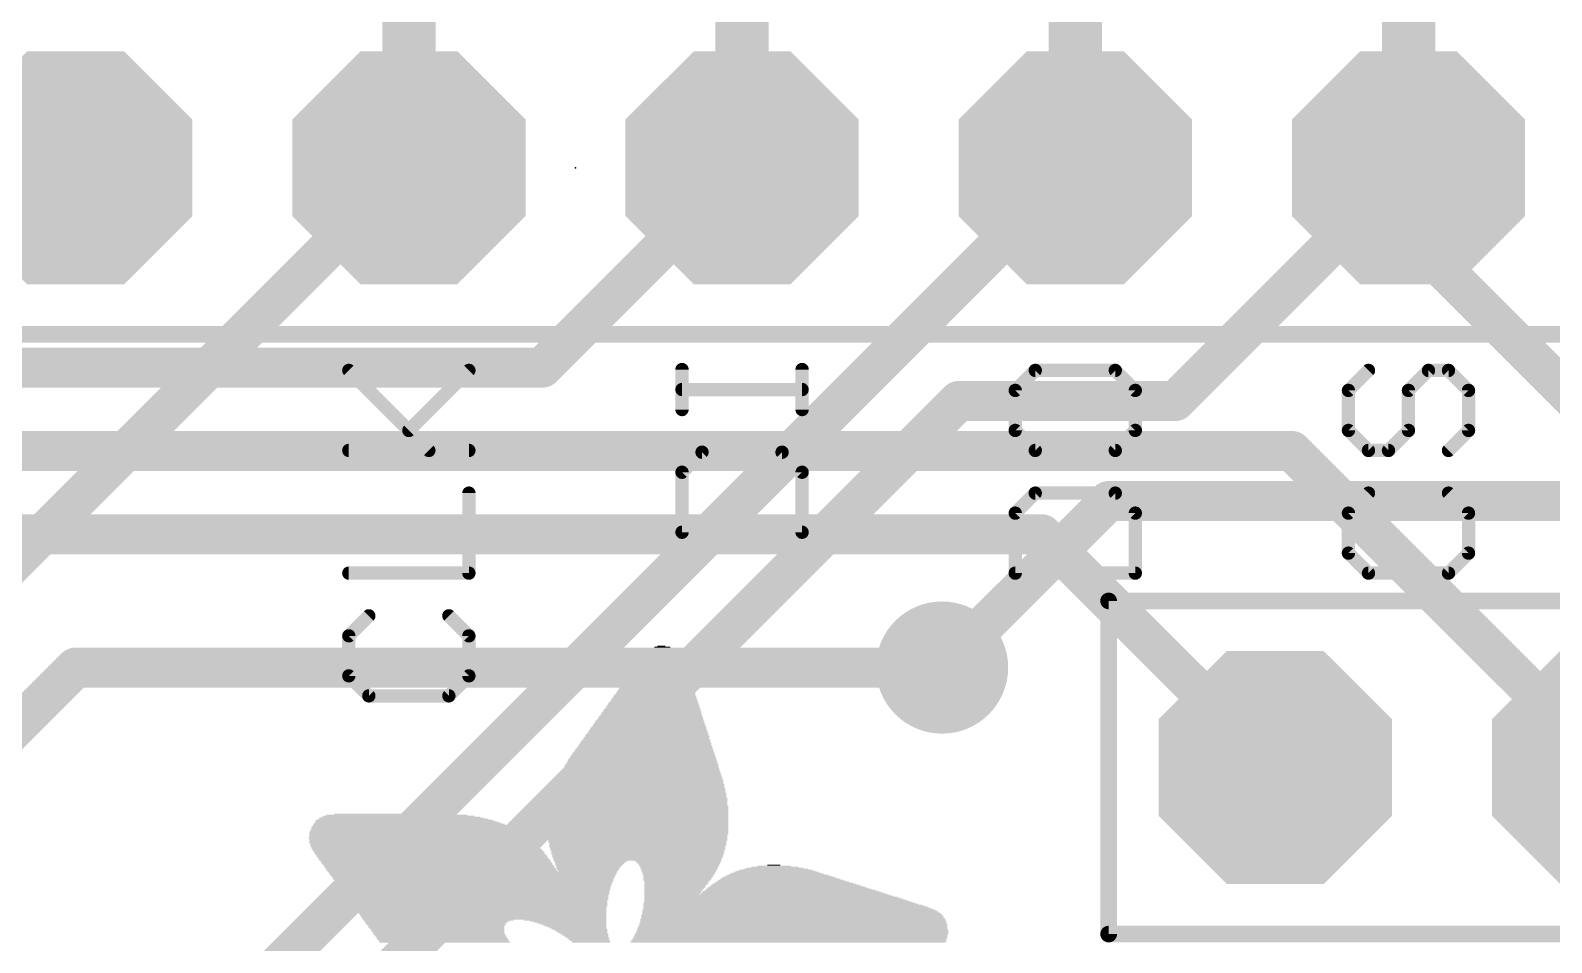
# Model space of a CAD drawing. Extents: x -4.4 to 68.7, y -2.2 to 55.1.
# Drawn here: x 26.07 to 37.67, y 41.08 to 48.04 of the extents above; entities that cross this region are included whole.
import ezdxf

# ---------------------------------------------------------------- set-up
doc = ezdxf.new("R2010")
doc.units = 0
for name, color, linetype in [('1', 12, 'CONTINUOUS'), ('16', 132, 'CONTINUOUS'), ('17', 110, 'CONTINUOUS'), ('18', 110, 'CONTINUOUS'), ('21', 40, 'CONTINUOUS'), ('23', 53, 'CONTINUOUS'), ('51', 253, 'CONTINUOUS')]:
    doc.layers.add(name, color=color, linetype=linetype)

# ---------------------------------------------------------------- blocks, each defined once
blk = doc.blocks.new('RECT')
blk.add_solid([(-0.5, -0.5), (0.5, -0.5), (-0.5, 0.5), (0.5, 0.5)])
blk = doc.blocks.new('OCTAGONP')
at = {"const_width": 0.5}
blk.add_lwpolyline([(-0.25, -0.1036), (-0.25, 0.1036), (-0.1036, 0.25), (0.1036, 0.25), (0.25, 0.1036), (0.25, -0.1036), (0.1036, -0.25), (-0.1036, -0.25), (-0.25, -0.1036), (-0.25, 0.1036)], dxfattribs=at)
blk = doc.blocks.new('ROUNDV')
at = {"const_width": 0.5}
blk.add_lwpolyline([(0, -0.25, 1), (0, 0.25, 1), (0, -0.25)], format="xyb", dxfattribs=at)

msp = doc.modelspace()

# ---------------------------------------------------------------- linework, layer by layer
at = {"layer": '1', "const_width": 0.3048}
for points in [[(29.972, 45.466), (31.496, 46.99)], [(36.576, 46.482), (36.576, 46.99)], [(40.64, 42.418), (36.576, 46.482)], [(14.986, 45.466), (29.972, 45.466)], [(16.673, 44.831), (35.687, 44.831)], [(35.687, 44.831), (38.1, 42.418)], [(21.844, 44.196), (33.782, 44.196)], [(33.782, 44.196), (35.56, 42.418)], [(25.654, 42.418), (26.416, 43.18)], [(26.416, 43.18), (33.02, 43.18)]]:
    msp.add_lwpolyline(points, dxfattribs=at)
at = {"layer": '1', "const_width": 0.1524}
for points in [[(31.5499, 46.9361, 1), (31.4421, 47.0439)], [(36.6522, 46.99, 1), (36.4998, 46.99)], [(36.6299, 46.5359, 1), (36.5221, 46.4281)], [(36.4998, 46.482, 1), (36.6522, 46.482)], [(29.9181, 45.5199, 1), (30.0259, 45.4121)], [(29.972, 45.3898, 1), (29.972, 45.5422)], [(35.7409, 44.8849, 1), (35.6331, 44.7771)], [(35.687, 44.7548, 1), (35.687, 44.9072)], [(33.8359, 44.2499, 1), (33.7281, 44.1421)], [(33.782, 44.1198, 1), (33.782, 44.2722)], [(26.416, 43.2562, 1), (26.416, 43.1038)], [(26.4699, 43.1261, 1), (26.3621, 43.2339)], [(33.02, 43.1038, 1), (33.02, 43.2562)], [(35.5061, 42.3641, 1), (35.6139, 42.4719)]]:
    msp.add_lwpolyline(points, format="xyb", dxfattribs=at)
at = {"layer": '16'}
for points, const_width in [([(28.956, 50.8), (28.956, 46.99)], 0.4064), ([(31.496, 50.8), (31.496, 46.99)], 0.4064), ([(34.036, 50.8), (34.036, 46.99)], 0.4064), ([(36.576, 50.8), (36.576, 46.99)], 0.4064), ([(22.86, 40.894), (28.956, 46.99)], 0.3048), ([(25.4, 38.354), (34.036, 46.99)], 0.3048), ([(34.798, 45.212), (36.576, 46.99)], 0.3048), ([(24.511, 36.576), (33.147, 45.212)], 0.3048), ([(33.147, 45.212), (34.798, 45.212)], 0.3048), ([(33.02, 43.18), (34.29, 44.45)], 0.3048), ([(34.29, 44.45), (56.896, 44.45)], 0.3048)]:
    msp.add_lwpolyline(points, dxfattribs=dict(at, const_width=const_width))
for points, const_width in [([(28.8544, 46.99, 1), (29.0576, 46.99)], 0.2032), ([(29.0099, 46.9361, 1), (28.9021, 47.0439)], 0.1524), ([(31.3944, 46.99, 1), (31.5976, 46.99)], 0.2032), ([(33.9344, 46.99, 1), (34.1376, 46.99)], 0.2032), ([(34.0899, 46.9361, 1), (33.9821, 47.0439)], 0.1524), ([(36.4744, 46.99, 1), (36.6776, 46.99)], 0.2032), ([(36.6299, 46.9361, 1), (36.5221, 47.0439)], 0.1524), ([(33.147, 45.2882, 1), (33.147, 45.1358)], 0.1524), ([(33.2009, 45.1581, 1), (33.0931, 45.2659)], 0.1524), ([(34.7441, 45.2659, 1), (34.8519, 45.1581)], 0.1524), ([(34.798, 45.1358, 1), (34.798, 45.2882)], 0.1524), ([(34.29, 44.5262, 1), (34.29, 44.3738)], 0.1524), ([(34.3439, 44.3961, 1), (34.2361, 44.5039)], 0.1524), ([(32.9661, 43.2339, 1), (33.0739, 43.1261)], 0.1524)]:
    msp.add_lwpolyline(points, format="xyb", dxfattribs=dict(at, const_width=const_width))
at = {"layer": '21'}
for points, const_width in [([(42.926, 45.72), (17.526, 45.72)], 0.127), ([(29.1081, 44.8353), (28.498, 45.4454)], 0.1016), ([(28.9556, 44.9878), (29.4132, 45.4454)], 0.1016), ([(31.038, 45.1471), (31.038, 45.4522)], 0.1016), ([(31.9532, 45.1471), (31.9532, 45.4522)], 0.1016), ([(33.7306, 45.4454), (33.578, 45.2929)], 0.1016), ([(34.3407, 45.4454), (33.7306, 45.4454)], 0.1016), ([(34.4932, 45.2929), (34.3407, 45.4454)], 0.1016), ([(36.2706, 45.4454), (36.118, 45.2929)], 0.1016), ([(36.5756, 45.2929), (36.7281, 45.4454)], 0.1016), ([(36.7281, 45.4454), (36.8807, 45.4454)], 0.1016), ([(36.8807, 45.4454), (37.0332, 45.2929)], 0.1016), ([(31.9532, 45.2996), (31.038, 45.2996)], 0.1016), ([(33.578, 45.2929), (33.578, 44.9878)], 0.1016), ([(34.4932, 44.9878), (34.4932, 45.2929)], 0.1016), ([(36.118, 45.2929), (36.118, 44.9878)], 0.1016), ([(36.5756, 44.9878), (36.5756, 45.2929)], 0.1016), ([(37.0332, 45.2929), (37.0332, 44.9878)], 0.1016), ([(33.578, 44.9878), (33.7306, 44.8353)], 0.1016), ([(34.3407, 44.8353), (34.4932, 44.9878)], 0.1016), ([(36.118, 44.9878), (36.2706, 44.8353)], 0.1016), ([(36.4231, 44.8353), (36.5756, 44.9878)], 0.1016), ([(37.0332, 44.9878), (36.8807, 44.8353)], 0.1016), ([(28.498, 44.8353), (29.4132, 44.8353)], 0.1016), ([(33.7306, 44.8353), (34.3407, 44.8353)], 0.1016), ([(36.2706, 44.8353), (36.4231, 44.8353)], 0.1016), ([(31.1906, 44.8217), (31.038, 44.6692)], 0.1016), ([(31.8007, 44.8217), (31.1906, 44.8217)], 0.1016), ([(31.9532, 44.6692), (31.8007, 44.8217)], 0.1016), ([(31.038, 44.6692), (31.038, 44.2116)], 0.1016), ([(31.9532, 44.2116), (31.9532, 44.6692)], 0.1016), ([(29.4132, 43.8998), (29.4132, 44.5099)], 0.1016), ([(33.7306, 44.5099), (33.578, 44.3574)], 0.1016), ([(34.3407, 44.5099), (33.7306, 44.5099)], 0.1016), ([(34.4932, 44.3574), (34.3407, 44.5099)], 0.1016), ([(36.2706, 44.5099), (36.118, 44.3574)], 0.1016), ([(37.0332, 44.3574), (36.8807, 44.5099)], 0.1016), ([(33.578, 44.3574), (33.578, 43.8998)], 0.1016), ([(34.4932, 43.8998), (34.4932, 44.3574)], 0.1016), ([(36.118, 44.3574), (36.118, 44.0523)], 0.1016), ([(37.0332, 44.0523), (37.0332, 44.3574)], 0.1016), ([(31.038, 44.2116), (31.9532, 44.2116)], 0.1016), ([(36.118, 44.0523), (36.2706, 43.8998)], 0.1016), ([(36.8807, 43.8998), (37.0332, 44.0523)], 0.1016), ([(28.498, 43.8998), (29.4132, 43.8998)], 0.1016), ([(33.578, 43.8998), (34.4932, 43.8998)], 0.1016), ([(36.2706, 43.8998), (36.8807, 43.8998)], 0.1016), ([(34.29, 41.148), (34.29, 43.688)], 0.127), ([(34.29, 43.688), (49.53, 43.688)], 0.127), ([(28.6506, 43.5744), (28.498, 43.4218)], 0.1016), ([(29.4132, 43.4218), (29.2607, 43.5744)], 0.1016), ([(28.498, 43.4218), (28.498, 43.1168)], 0.1016), ([(29.4132, 43.1168), (29.4132, 43.4218)], 0.1016), ([(28.498, 43.1168), (28.6506, 42.9642)], 0.1016), ([(29.2607, 42.9642), (29.4132, 43.1168)], 0.1016), ([(28.6506, 42.9642), (29.2607, 42.9642)], 0.1016), ([(49.53, 41.148), (34.29, 41.148)], 0.127)]:
    msp.add_lwpolyline(points, dxfattribs=dict(at, const_width=const_width))
for points, const_width in [([(28.516, 45.4634, 1), (28.4801, 45.4274)], 0.0508), ([(29.4312, 45.4274, 1), (29.3952, 45.4634)], 0.0508), ([(31.0634, 45.4522, 1), (31.0126, 45.4522)], 0.0508), ([(31.9786, 45.4522, 1), (31.9278, 45.4522)], 0.0508), ([(33.7306, 45.4708, 1), (33.7306, 45.42)], 0.0508), ([(33.7485, 45.4274, 1), (33.7126, 45.4634)], 0.0508), ([(34.3586, 45.4634, 1), (34.3227, 45.4274)], 0.0508), ([(34.3407, 45.42, 1), (34.3407, 45.4708)], 0.0508), ([(36.2885, 45.4274, 1), (36.2526, 45.4634)], 0.0508), ([(36.7281, 45.4708, 1), (36.7281, 45.42)], 0.0508), ([(36.7461, 45.4274, 1), (36.7102, 45.4634)], 0.0508), ([(36.8986, 45.4634, 1), (36.8627, 45.4274)], 0.0508), ([(36.8807, 45.42, 1), (36.8807, 45.4708)], 0.0508), ([(31.038, 45.325, 1), (31.038, 45.2743)], 0.0508), ([(31.9532, 45.2743, 1), (31.9532, 45.325)], 0.0508), ([(33.6034, 45.2929, 1), (33.5526, 45.2929)], 0.0508), ([(34.5186, 45.2929, 1), (34.4678, 45.2929)], 0.0508), ([(36.1434, 45.2929, 1), (36.0926, 45.2929)], 0.0508), ([(36.601, 45.2929, 1), (36.5502, 45.2929)], 0.0508), ([(37.0586, 45.2929, 1), (37.0078, 45.2929)], 0.0508), ([(33.5601, 45.3108, 1), (33.596, 45.2749)], 0.0508), ([(34.4752, 45.2749, 1), (34.5112, 45.3108)], 0.0508), ([(36.1001, 45.3108, 1), (36.136, 45.2749)], 0.0508), ([(36.5576, 45.3108, 1), (36.5936, 45.2749)], 0.0508), ([(37.0152, 45.2749, 1), (37.0512, 45.3108)], 0.0508), ([(31.0126, 45.1471, 1), (31.0634, 45.1471)], 0.0508), ([(31.9278, 45.1471, 1), (31.9786, 45.1471)], 0.0508), ([(28.9376, 45.0058, 1), (28.9736, 44.9698)], 0.0508), ([(33.596, 45.0058, 1), (33.5601, 44.9698)], 0.0508), ([(33.5526, 44.9878, 1), (33.6034, 44.9878)], 0.0508), ([(34.4678, 44.9878, 1), (34.5186, 44.9878)], 0.0508), ([(34.5112, 44.9698, 1), (34.4752, 45.0058)], 0.0508), ([(36.136, 45.0058, 1), (36.1001, 44.9698)], 0.0508), ([(36.0926, 44.9878, 1), (36.1434, 44.9878)], 0.0508), ([(36.5502, 44.9878, 1), (36.601, 44.9878)], 0.0508), ([(36.5936, 44.9698, 1), (36.5576, 45.0058)], 0.0508), ([(37.0078, 44.9878, 1), (37.0586, 44.9878)], 0.0508), ([(37.0512, 44.9698, 1), (37.0152, 45.0058)], 0.0508), ([(28.498, 44.8607, 1), (28.498, 44.8099)], 0.0508), ([(29.0902, 44.8173, 1), (29.1261, 44.8532)], 0.0508), ([(29.4132, 44.8099, 1), (29.4132, 44.8607)], 0.0508), ([(33.7306, 44.8607, 1), (33.7306, 44.8099)], 0.0508), ([(33.7126, 44.8173, 1), (33.7485, 44.8532)], 0.0508), ([(34.3227, 44.8532, 1), (34.3586, 44.8173)], 0.0508), ([(34.3407, 44.8099, 1), (34.3407, 44.8607)], 0.0508), ([(36.2706, 44.8607, 1), (36.2706, 44.8099)], 0.0508), ([(36.2526, 44.8173, 1), (36.2885, 44.8532)], 0.0508), ([(36.4051, 44.8532, 1), (36.441, 44.8173)], 0.0508), ([(36.4231, 44.8099, 1), (36.4231, 44.8607)], 0.0508), ([(36.8627, 44.8532, 1), (36.8986, 44.8173)], 0.0508), ([(31.1906, 44.8471, 1), (31.1906, 44.7963)], 0.0508), ([(31.2085, 44.8038, 1), (31.1726, 44.8397)], 0.0508), ([(31.8186, 44.8397, 1), (31.7827, 44.8038)], 0.0508), ([(31.8007, 44.7963, 1), (31.8007, 44.8471)], 0.0508), ([(31.0634, 44.6692, 1), (31.0126, 44.6692)], 0.0508), ([(31.0201, 44.6872, 1), (31.056, 44.6512)], 0.0508), ([(31.9786, 44.6692, 1), (31.9278, 44.6692)], 0.0508), ([(31.9352, 44.6512, 1), (31.9712, 44.6872)], 0.0508), ([(29.4386, 44.5099, 1), (29.3878, 44.5099)], 0.0508), ([(33.7306, 44.5353, 1), (33.7306, 44.4845)], 0.0508), ([(33.7485, 44.4919, 1), (33.7126, 44.5278)], 0.0508), ([(34.3586, 44.5278, 1), (34.3227, 44.4919)], 0.0508), ([(34.3407, 44.4845, 1), (34.3407, 44.5353)], 0.0508), ([(36.2885, 44.4919, 1), (36.2526, 44.5278)], 0.0508), ([(36.8986, 44.5278, 1), (36.8627, 44.4919)], 0.0508), ([(33.6034, 44.3574, 1), (33.5526, 44.3574)], 0.0508), ([(33.5601, 44.3753, 1), (33.596, 44.3394)], 0.0508), ([(34.5186, 44.3574, 1), (34.4678, 44.3574)], 0.0508), ([(34.4752, 44.3394, 1), (34.5112, 44.3753)], 0.0508), ([(36.1434, 44.3574, 1), (36.0926, 44.3574)], 0.0508), ([(36.1001, 44.3753, 1), (36.136, 44.3394)], 0.0508), ([(37.0586, 44.3574, 1), (37.0078, 44.3574)], 0.0508), ([(37.0152, 44.3394, 1), (37.0512, 44.3753)], 0.0508), ([(31.038, 44.237, 1), (31.038, 44.1862)], 0.0508), ([(31.0126, 44.2116, 1), (31.0634, 44.2116)], 0.0508), ([(31.9278, 44.2116, 1), (31.9786, 44.2116)], 0.0508), ([(31.9532, 44.1862, 1), (31.9532, 44.237)], 0.0508), ([(36.136, 44.0703, 1), (36.1001, 44.0343)], 0.0508), ([(36.0926, 44.0523, 1), (36.1434, 44.0523)], 0.0508), ([(37.0078, 44.0523, 1), (37.0586, 44.0523)], 0.0508), ([(37.0512, 44.0343, 1), (37.0152, 44.0703)], 0.0508), ([(28.498, 43.9252, 1), (28.498, 43.8744)], 0.0508), ([(29.4132, 43.8744, 1), (29.4132, 43.9252)], 0.0508), ([(33.578, 43.9252, 1), (33.578, 43.8744)], 0.0508), ([(34.4932, 43.8744, 1), (34.4932, 43.9252)], 0.0508), ([(36.2706, 43.9252, 1), (36.2706, 43.8744)], 0.0508), ([(36.8807, 43.8744, 1), (36.8807, 43.9252)], 0.0508), ([(29.3878, 43.8998, 1), (29.4386, 43.8998)], 0.0508), ([(33.5526, 43.8998, 1), (33.6034, 43.8998)], 0.0508), ([(34.4678, 43.8998, 1), (34.5186, 43.8998)], 0.0508), ([(36.2526, 43.8818, 1), (36.2885, 43.9177)], 0.0508), ([(36.8627, 43.9177, 1), (36.8986, 43.8818)], 0.0508), ([(34.3218, 43.688, 1), (34.2582, 43.688)], 0.0635), ([(34.29, 43.7198, 1), (34.29, 43.6563)], 0.0635), ([(28.6685, 43.5564, 1), (28.6326, 43.5923)], 0.0508), ([(29.2786, 43.5923, 1), (29.2427, 43.5564)], 0.0508), ([(28.5234, 43.4218, 1), (28.4726, 43.4218)], 0.0508), ([(28.4801, 43.4398, 1), (28.516, 43.4039)], 0.0508), ([(29.4386, 43.4218, 1), (29.3878, 43.4218)], 0.0508), ([(29.3952, 43.4039, 1), (29.4312, 43.4398)], 0.0508), ([(28.4726, 43.1168, 1), (28.5234, 43.1168)], 0.0508), ([(28.516, 43.1347, 1), (28.4801, 43.0988)], 0.0508), ([(29.3878, 43.1168, 1), (29.4386, 43.1168)], 0.0508), ([(29.4312, 43.0988, 1), (29.3952, 43.1347)], 0.0508), ([(28.6506, 42.9896, 1), (28.6506, 42.9388)], 0.0508), ([(28.6326, 42.9463, 1), (28.6685, 42.9822)], 0.0508), ([(29.2427, 42.9822, 1), (29.2786, 42.9463)], 0.0508), ([(29.2607, 42.9388, 1), (29.2607, 42.9896)], 0.0508), ([(34.2582, 41.148, 1), (34.3218, 41.148)], 0.0635), ([(34.29, 41.1798, 1), (34.29, 41.1163)], 0.0635)]:
    msp.add_lwpolyline(points, format="xyb", dxfattribs=dict(at, const_width=const_width))
at = {"layer": '23'}
msp.add_point((30.226, 46.99), dxfattribs=at)

# ---------------------------------------------------------------- block references
at = {"layer": '17', "xscale": 1.778, "yscale": 1.778}
for p, rotation in [((26.416, 46.99), 90), ((26.416, 46.99), 90), ((28.956, 46.99), 90), ((28.956, 46.99), 90), ((31.496, 46.99), 90), ((31.496, 46.99), 90), ((34.036, 46.99), 90), ((34.036, 46.99), 90), ((36.576, 46.99), 90), ((36.576, 46.99), 90), ((35.56, 42.418), 270), ((35.56, 42.418), 270), ((38.1, 42.418), 270), ((38.1, 42.418), 270)]:
    msp.add_blockref('OCTAGONP', p, dxfattribs=dict(at, rotation=rotation))
at = {"layer": '18', "xscale": 1.008, "yscale": 1.008}
msp.add_blockref('ROUNDV', (33.02, 43.18), dxfattribs=at)
msp.add_blockref('ROUNDV', (33.02, 43.18), dxfattribs=at)
at = {"layer": '21'}
for p, xscale, yscale in [((30.8877, 43.2511), 0.32, 0.0076), ((30.8877, 43.2587), 0.3048, 0.0077), ((30.8877, 43.274), 0.2896, 0.0076), ((30.8877, 43.2664), 0.2896, 0.0076), ((30.8877, 43.2816), 0.2743, 0.0076), ((30.8877, 43.2892), 0.2591, 0.0076), ((30.8877, 43.2968), 0.2438, 0.0077), ((30.8877, 43.3045), 0.2286, 0.0076), ((30.8915, 43.3121), 0.2058, 0.0076), ((30.8877, 43.3197), 0.1829, 0.0076), ((30.8877, 43.3273), 0.1524, 0.0076), ((30.8877, 43.3349), 0.1219, 0.0077), ((30.8801, 43.3426), 0.0609, 0.0076), ((30.8648, 43.1368), 0.442, 0.0076), ((30.8687, 43.1521), 0.4343, 0.0076), ((30.8687, 43.1444), 0.4343, 0.0077), ((30.8687, 43.1597), 0.4191, 0.0076), ((30.8725, 43.1673), 0.4115, 0.0076), ((30.8725, 43.1825), 0.3963, 0.0077), ((30.8763, 43.1749), 0.4039, 0.0076), ((30.8763, 43.1902), 0.3887, 0.0076), ((30.8801, 43.1978), 0.381, 0.0076), ((30.8763, 43.2054), 0.3733, 0.0076), ((30.8801, 43.213), 0.3657, 0.0076), ((30.8801, 43.2206), 0.3505, 0.0077), ((30.8839, 43.2359), 0.3429, 0.0076), ((30.8839, 43.2283), 0.3429, 0.0076), ((30.8839, 43.2435), 0.3277, 0.0076), ((30.842, 43.0225), 0.5639, 0.0076), ((30.8458, 43.0301), 0.5563, 0.0077), ((30.8458, 43.0454), 0.541, 0.0076), ((30.8458, 43.0378), 0.541, 0.0076), ((30.8496, 43.053), 0.5334, 0.0076), ((30.8496, 43.0682), 0.5182, 0.0077), ((30.8534, 43.0606), 0.5258, 0.0076), ((30.8534, 43.0759), 0.5106, 0.0076), ((30.8572, 43.0835), 0.503, 0.0076), ((30.8572, 43.0987), 0.4876, 0.0076), ((30.8572, 43.0911), 0.4876, 0.0076), ((30.861, 43.1063), 0.48, 0.0077), ((30.861, 43.114), 0.4648, 0.0076), ((30.8648, 43.1292), 0.4572, 0.0076), ((30.8648, 43.1216), 0.4572, 0.0076), ((30.8191, 42.9082), 0.6858, 0.0076), ((30.8191, 42.9006), 0.6858, 0.0076), ((30.8229, 42.9158), 0.6782, 0.0077), ((30.8229, 42.9235), 0.663, 0.0076), ((30.8268, 42.9387), 0.6553, 0.0076), ((30.8268, 42.9311), 0.6553, 0.0076), ((30.8268, 42.9463), 0.6401, 0.0076), ((30.8306, 42.9616), 0.6325, 0.0076), ((30.8306, 42.9539), 0.6325, 0.0077), ((30.8305, 42.9692), 0.6172, 0.0076), ((30.8343, 42.9768), 0.6096, 0.0076), ((30.8344, 42.992), 0.5943, 0.0077), ((30.8382, 42.9844), 0.6019, 0.0076), ((30.8382, 42.9997), 0.5867, 0.0076), ((30.8382, 43.0149), 0.5715, 0.0076), ((30.842, 43.0073), 0.5791, 0.0076), ((30.7963, 42.7863), 0.8077, 0.0076), ((30.7963, 42.8015), 0.7925, 0.0077), ((30.8001, 42.7939), 0.8001, 0.0076), ((30.8001, 42.8092), 0.7849, 0.0076), ((30.8039, 42.8168), 0.7773, 0.0076), ((30.8039, 42.832), 0.762, 0.0076), ((30.8039, 42.8244), 0.762, 0.0076), ((30.8077, 42.8396), 0.7544, 0.0077), ((30.8115, 42.8473), 0.7468, 0.0076), ((30.8077, 42.8549), 0.7391, 0.0076), ((30.8115, 42.8625), 0.7315, 0.0076), ((30.8153, 42.8701), 0.7239, 0.0076), ((30.8153, 42.8854), 0.7086, 0.0076), ((30.8153, 42.8777), 0.7086, 0.0077), ((30.8191, 42.893), 0.701, 0.0076), ((30.7734, 42.672), 0.9296, 0.0076), ((30.7772, 42.6796), 0.922, 0.0076), ((30.7772, 42.6949), 0.9068, 0.0076), ((30.7772, 42.6872), 0.9068, 0.0077), ((30.781, 42.7025), 0.8992, 0.0076), ((30.781, 42.7177), 0.884, 0.0076), ((30.781, 42.7101), 0.884, 0.0076), ((30.7849, 42.7253), 0.8763, 0.0077), ((30.7848, 42.733), 0.861, 0.0076), ((30.7886, 42.7482), 0.8534, 0.0076), ((30.7886, 42.7406), 0.8534, 0.0076), ((30.7886, 42.7558), 0.8382, 0.0076), ((30.7924, 42.7711), 0.8306, 0.0076), ((30.7924, 42.7634), 0.8306, 0.0077), ((30.7925, 42.7787), 0.8153, 0.0076), ((30.7505, 42.5577), 1.0516, 0.0076), ((30.7506, 42.5653), 1.0363, 0.0076), ((30.7544, 42.5729), 1.0287, 0.0077), ((30.7544, 42.5882), 1.0135, 0.0076), ((30.7582, 42.5806), 1.0211, 0.0076), ((30.7582, 42.5958), 1.0059, 0.0076), ((30.7581, 42.611), 0.9906, 0.0077), ((30.762, 42.6034), 0.9983, 0.0076), ((30.762, 42.6187), 0.9829, 0.0076), ((30.7658, 42.6263), 0.9753, 0.0076), ((30.7658, 42.6415), 0.9601, 0.0076), ((30.7658, 42.6339), 0.9601, 0.0076), ((30.7696, 42.6491), 0.9525, 0.0077), ((30.7696, 42.6644), 0.9373, 0.0076), ((30.7734, 42.6568), 0.9449, 0.0076), ((30.7315, 42.4434), 1.1659, 0.0076), ((30.7315, 42.4358), 1.1659, 0.0076), ((30.7315, 42.451), 1.1506, 0.0076), ((30.7353, 42.4663), 1.143, 0.0076), ((30.7353, 42.4586), 1.143, 0.0077), ((30.7353, 42.4815), 1.1278, 0.0076), ((30.7353, 42.4739), 1.1278, 0.0076), ((30.7391, 42.4891), 1.1202, 0.0076), ((30.7391, 42.5044), 1.1049, 0.0076), ((30.7391, 42.4967), 1.1049, 0.0077), ((30.7429, 42.512), 1.0972, 0.0076), ((30.7429, 42.5272), 1.082, 0.0076), ((30.7429, 42.5196), 1.082, 0.0076), ((30.7467, 42.5348), 1.0744, 0.0077), ((30.7467, 42.5425), 1.0592, 0.0076), ((30.7505, 42.5501), 1.0516, 0.0076), ((30.7201, 42.3215), 1.2649, 0.0076), ((30.7201, 42.3367), 1.2497, 0.0076), ((30.7201, 42.3291), 1.2497, 0.0076), ((30.7201, 42.352), 1.2345, 0.0076), ((30.7239, 42.3443), 1.2421, 0.0077), ((30.7239, 42.3672), 1.2269, 0.0076), ((30.7239, 42.3596), 1.2269, 0.0076), ((30.7239, 42.3824), 1.2115, 0.0077), ((30.7239, 42.3748), 1.2115, 0.0076), ((30.7239, 42.3977), 1.1963, 0.0076), ((30.7277, 42.3901), 1.2039, 0.0076), ((30.7277, 42.4129), 1.1887, 0.0076), ((30.7277, 42.4053), 1.1887, 0.0076), ((30.7277, 42.4282), 1.1735, 0.0076), ((30.7277, 42.4205), 1.1735, 0.0077), ((30.7125, 42.2148), 1.3259, 0.0076), ((30.7125, 42.2072), 1.3259, 0.0076), ((30.7124, 42.2377), 1.3106, 0.0076), ((30.7124, 42.23), 1.3106, 0.0077), ((30.7163, 42.2224), 1.3183, 0.0076), ((30.7162, 42.2605), 1.303, 0.0076), ((30.7162, 42.2529), 1.303, 0.0076), ((30.7162, 42.2453), 1.303, 0.0076), ((30.7162, 42.2834), 1.2878, 0.0076), ((30.7162, 42.2758), 1.2878, 0.0076), ((30.7162, 42.2681), 1.2878, 0.0077), ((30.7163, 42.2986), 1.2725, 0.0076), ((30.7201, 42.291), 1.2801, 0.0076), ((30.7201, 42.3139), 1.2649, 0.0076), ((30.7201, 42.3062), 1.2649, 0.0077), ((30.7048, 42.0929), 1.3716, 0.0076), ((30.7048, 42.131), 1.3564, 0.0076), ((30.7086, 42.1234), 1.364, 0.0076), ((30.7086, 42.1158), 1.364, 0.0077), ((30.7086, 42.1081), 1.364, 0.0076), ((30.7086, 42.1005), 1.364, 0.0076), ((30.7086, 42.1615), 1.3488, 0.0076), ((30.7086, 42.1538), 1.3488, 0.0077), ((30.7086, 42.1462), 1.3488, 0.0076), ((30.7086, 42.1386), 1.3488, 0.0076), ((30.7087, 42.1919), 1.3335, 0.0077), ((30.7125, 42.1843), 1.3411, 0.0076), ((30.7125, 42.1767), 1.3411, 0.0076), ((30.7125, 42.1691), 1.3411, 0.0076), ((30.7125, 42.1996), 1.3259, 0.0076), ((28.956, 41.9862), 1.4554, 0.0076), ((28.9637, 41.9786), 1.4707, 0.0076), ((28.9484, 41.9938), 1.425, 0.0076), ((28.9293, 42.0091), 1.3716, 0.0076), ((28.9408, 42.0015), 1.3945, 0.0077), ((28.9218, 42.0167), 1.3411, 0.0076), ((28.9141, 42.0243), 1.2954, 0.0076), ((28.9027, 42.0319), 1.2573, 0.0076), ((28.8951, 42.0396), 1.2115, 0.0077), ((28.8798, 42.0472), 1.1506, 0.0076), ((28.8646, 42.0548), 1.0744, 0.0076), ((28.6893, 42.0624), 0.602, 0.0076), ((30.701, 42.0396), 1.3792, 0.0077), ((30.701, 42.0319), 1.3792, 0.0076), ((30.701, 42.0243), 1.3792, 0.0076), ((30.701, 42.0167), 1.3792, 0.0076), ((30.701, 42.0091), 1.3792, 0.0076), ((30.701, 42.0015), 1.3792, 0.0077), ((30.701, 41.9938), 1.3792, 0.0076), ((30.701, 41.9862), 1.3792, 0.0076), ((30.701, 41.9786), 1.3792, 0.0076), ((30.7048, 42.0853), 1.3716, 0.0076), ((30.7048, 42.0777), 1.3716, 0.0077), ((30.7048, 42.07), 1.3716, 0.0076), ((30.7048, 42.0624), 1.3716, 0.0076), ((30.7048, 42.0548), 1.3716, 0.0076), ((30.7048, 42.0472), 1.3716, 0.0076), ((29.0322, 41.8795), 1.684, 0.0076), ((29.0017, 41.9253), 1.6078, 0.0077), ((29.0094, 41.9176), 1.6231, 0.0076), ((29.0246, 41.8948), 1.6536, 0.0076), ((29.0322, 41.8872), 1.6688, 0.0077), ((29.0398, 41.8719), 1.684, 0.0076), ((29.0132, 41.91), 1.6307, 0.0076), ((29.0208, 41.9024), 1.6459, 0.0076), ((29.0437, 41.8643), 1.6917, 0.0076), ((29.0513, 41.8567), 1.7069, 0.0076), ((28.9941, 41.9405), 1.5774, 0.0076), ((28.9979, 41.9329), 1.585, 0.0076), ((28.9751, 41.9634), 1.524, 0.0077), ((28.9827, 41.9557), 1.5392, 0.0076), ((28.9903, 41.9481), 1.5544, 0.0076), ((28.9713, 41.971), 1.5011, 0.0076), ((30.701, 41.971), 1.3792, 0.0076), ((30.701, 41.9634), 1.3792, 0.0077), ((30.701, 41.9557), 1.3792, 0.0076), ((30.701, 41.9481), 1.3792, 0.0076), ((30.701, 41.9405), 1.3792, 0.0076), ((30.701, 41.9329), 1.3792, 0.0076), ((30.701, 41.9253), 1.3792, 0.0077), ((30.701, 41.9176), 1.3792, 0.0076), ((30.701, 41.91), 1.3792, 0.0076), ((30.6972, 41.9024), 1.3716, 0.0076), ((30.701, 41.8948), 1.364, 0.0076), ((30.701, 41.8872), 1.364, 0.0077), ((30.701, 41.8795), 1.364, 0.0076), ((30.701, 41.8719), 1.364, 0.0076), ((30.701, 41.8643), 1.364, 0.0076), ((30.6972, 41.8567), 1.3564, 0.0076), ((29.0551, 41.8491), 1.7145, 0.0077), ((29.0588, 41.8414), 1.7221, 0.0076), ((29.0665, 41.8338), 1.7222, 0.0076), ((29.0703, 41.8262), 1.7298, 0.0076), ((29.0741, 41.8186), 1.7374, 0.0076), ((29.0856, 41.8033), 1.7449, 0.0076), ((29.0818, 41.811), 1.7373, 0.0077), ((29.0932, 41.7957), 1.745, 0.0076), ((29.097, 41.7881), 1.7526, 0.0076), ((29.1046, 41.7805), 1.7526, 0.0076), ((29.1122, 41.7729), 1.7526, 0.0077), ((29.1122, 41.7652), 1.7526, 0.0076), ((29.1198, 41.7576), 1.7526, 0.0076), ((29.1275, 41.75), 1.7526, 0.0076), ((29.1313, 41.7424), 1.7602, 0.0076), ((30.6972, 41.8491), 1.3564, 0.0077), ((30.701, 41.8414), 1.3488, 0.0076), ((30.701, 41.8338), 1.3488, 0.0076), ((30.701, 41.8262), 1.3488, 0.0076), ((30.6972, 41.8186), 1.3411, 0.0076), ((30.6972, 41.811), 1.3411, 0.0077), ((30.701, 41.8033), 1.3335, 0.0076), ((30.701, 41.7957), 1.3335, 0.0076), ((30.6972, 41.7881), 1.3259, 0.0076), ((30.701, 41.7805), 1.3182, 0.0076), ((30.701, 41.7729), 1.3182, 0.0077), ((30.701, 41.7652), 1.3182, 0.0076), ((30.6972, 41.7576), 1.3106, 0.0076), ((30.701, 41.75), 1.303, 0.0076), ((30.701, 41.7424), 1.303, 0.0076), ((29.1351, 41.7348), 1.7526, 0.0077), ((29.1427, 41.7271), 1.7526, 0.0076), ((29.1465, 41.7195), 1.7602, 0.0076), ((29.1541, 41.7119), 1.7602, 0.0076), ((29.1579, 41.7043), 1.7526, 0.0076), ((29.1656, 41.6967), 1.7526, 0.0077), ((29.1694, 41.689), 1.7602, 0.0076), ((29.1732, 41.6814), 1.7526, 0.0076), ((29.1808, 41.6738), 1.7526, 0.0076), ((29.1884, 41.6662), 1.7526, 0.0076), ((29.1884, 41.6586), 1.7526, 0.0077), ((29.196, 41.6509), 1.7526, 0.0076), ((29.2037, 41.6433), 1.7526, 0.0076), ((29.2037, 41.6357), 1.7526, 0.0076), ((29.2113, 41.6281), 1.7526, 0.0076), ((30.6972, 41.7348), 1.2954, 0.0077), ((30.701, 41.7271), 1.2878, 0.0076), ((30.6972, 41.7195), 1.2802, 0.0076), ((30.6972, 41.7119), 1.2802, 0.0076), ((30.3352, 41.6967), 0.541, 0.0077), ((30.3429, 41.7043), 0.5563, 0.0076), ((30.3352, 41.689), 0.5258, 0.0076), ((30.3314, 41.6814), 0.5182, 0.0076), ((30.3276, 41.6738), 0.5106, 0.0076), ((30.3277, 41.6662), 0.4953, 0.0076), ((30.3238, 41.6586), 0.4876, 0.0077), ((30.32, 41.6509), 0.48, 0.0076), ((30.3238, 41.6433), 0.4724, 0.0076), ((30.32, 41.6357), 0.4648, 0.0076), ((30.32, 41.6281), 0.4496, 0.0076), ((31.0096, 41.7043), 0.6554, 0.0076), ((31.0096, 41.6967), 0.64, 0.0077), ((31.0134, 41.689), 0.6324, 0.0076), ((31.0134, 41.6814), 0.6172, 0.0076), ((31.0172, 41.6738), 0.6096, 0.0076), ((31.0134, 41.6662), 0.602, 0.0076), ((31.0172, 41.6586), 0.5944, 0.0077), ((31.0134, 41.6509), 0.5868, 0.0076), ((31.0173, 41.6433), 0.5791, 0.0076), ((31.0135, 41.6357), 0.5715, 0.0076), ((31.0135, 41.6281), 0.5715, 0.0076), ((31.7526, 41.6281), 0.6019, 0.0076), ((31.7526, 41.6357), 0.5563, 0.0076), ((31.7526, 41.6433), 0.4953, 0.0076), ((31.745, 41.6509), 0.4343, 0.0076), ((31.745, 41.6586), 0.3581, 0.0077), ((31.7412, 41.6662), 0.2591, 0.0076), ((31.7373, 41.6738), 0.099, 0.0076), ((29.4437, 41.6205), 2.2022, 0.0077), ((29.4437, 41.6128), 2.187, 0.0076), ((29.4437, 41.6052), 2.187, 0.0076), ((29.4437, 41.5976), 2.1717, 0.0076), ((29.4475, 41.59), 2.164, 0.0076), ((29.4475, 41.5824), 2.1488, 0.0077), ((29.4475, 41.5747), 2.1488, 0.0076), ((29.4475, 41.5671), 2.1336, 0.0076), ((29.4513, 41.5595), 2.126, 0.0076), ((29.4551, 41.5519), 2.1184, 0.0076), ((29.4513, 41.5443), 2.1108, 0.0077), ((29.4551, 41.5366), 2.1031, 0.0076), ((29.4551, 41.529), 2.0879, 0.0076), ((29.4551, 41.5214), 2.0879, 0.0076), ((29.459, 41.5138), 2.0803, 0.0076), ((31.0134, 41.6205), 0.5562, 0.0077), ((31.0134, 41.6128), 0.5562, 0.0076), ((31.0096, 41.6052), 0.5486, 0.0076), ((31.0096, 41.5976), 0.5334, 0.0076), ((31.0096, 41.59), 0.5334, 0.0076), ((31.0058, 41.5824), 0.5258, 0.0077), ((31.002, 41.5747), 0.5182, 0.0076), ((31.002, 41.5671), 0.5182, 0.0076), ((30.9982, 41.5595), 0.5105, 0.0076), ((30.9829, 41.5138), 0.4648, 0.0076), ((30.9982, 41.5519), 0.4953, 0.0076), ((30.9944, 41.5443), 0.4877, 0.0077), ((30.9944, 41.5366), 0.4877, 0.0076), ((30.9906, 41.529), 0.4801, 0.0076), ((30.9868, 41.5214), 0.4725, 0.0076), ((31.8326, 41.5138), 1.1583, 0.0076), ((31.825, 41.5214), 1.1277, 0.0076), ((31.8174, 41.529), 1.0973, 0.0076), ((31.8135, 41.5366), 1.0592, 0.0076), ((31.8021, 41.5443), 1.0211, 0.0077), ((31.7983, 41.5519), 0.983, 0.0076), ((31.7907, 41.5595), 0.9525, 0.0076), ((31.7868, 41.5671), 0.9144, 0.0076), ((31.7793, 41.5747), 0.8839, 0.0076), ((31.7754, 41.5824), 0.8458, 0.0077), ((31.7716, 41.59), 0.8078, 0.0076), ((31.7678, 41.5976), 0.7696, 0.0076), ((31.7602, 41.6052), 0.7239, 0.0076), ((31.7564, 41.6128), 0.6858, 0.0076), ((31.7564, 41.6205), 0.6401, 0.0077), ((29.4589, 41.5062), 2.065, 0.0077), ((29.4627, 41.4985), 2.0574, 0.0076), ((29.4627, 41.4909), 2.0574, 0.0076), ((29.4666, 41.4833), 2.0497, 0.0076), ((29.4666, 41.4757), 2.0345, 0.0076), ((29.4703, 41.4681), 2.0269, 0.0077), ((29.4703, 41.4604), 2.0269, 0.0076), ((29.4742, 41.4528), 2.0193, 0.0076), ((29.4742, 41.4452), 2.0041, 0.0076), ((29.478, 41.4376), 1.9964, 0.0076), ((29.478, 41.43), 1.9964, 0.0077), ((29.4818, 41.4223), 1.9888, 0.0076), ((29.4856, 41.4147), 1.9812, 0.0076), ((29.4818, 41.4071), 1.9736, 0.0076), ((29.4856, 41.3995), 1.966, 0.0076), ((29.4894, 41.3919), 1.9584, 0.0077), ((30.9829, 41.5062), 0.4648, 0.0077), ((30.9791, 41.4985), 0.4572, 0.0076), ((30.9753, 41.4909), 0.4496, 0.0076), ((30.9715, 41.4833), 0.442, 0.0076), ((30.9677, 41.4757), 0.4344, 0.0076), ((30.9677, 41.4681), 0.4344, 0.0077), ((31.6992, 41.4376), 1.8974, 0.0076), ((31.7373, 41.4147), 1.9736, 0.0076), ((31.7716, 41.3919), 2.0422, 0.0077), ((30.9639, 41.4604), 0.4267, 0.0076), ((30.9601, 41.4528), 0.4191, 0.0076), ((31.6878, 41.4452), 1.8745, 0.0076), ((31.7145, 41.43), 1.9279, 0.0077), ((31.7259, 41.4223), 1.9507, 0.0076), ((31.7488, 41.4071), 1.9965, 0.0076), ((31.7602, 41.3995), 2.0193, 0.0076), ((31.8897, 41.4528), 1.425, 0.0076), ((31.8821, 41.4604), 1.3944, 0.0076), ((31.8745, 41.4681), 1.364, 0.0077), ((31.8669, 41.4757), 1.3335, 0.0076), ((31.863, 41.4833), 1.2954, 0.0076), ((31.8517, 41.4909), 1.2573, 0.0076), ((31.844, 41.4985), 1.2268, 0.0076), ((31.8364, 41.5062), 1.1963, 0.0077), ((29.4932, 41.3842), 1.9507, 0.0076), ((29.4932, 41.3766), 1.9507, 0.0076), ((29.4971, 41.369), 1.9431, 0.0076), ((29.5008, 41.3614), 1.9355, 0.0076), ((29.5008, 41.3538), 1.9203, 0.0077), ((29.5008, 41.3461), 1.9203, 0.0076), ((29.5047, 41.3385), 1.9127, 0.0076), ((29.5085, 41.3309), 1.905, 0.0076), ((29.5123, 41.3233), 1.8974, 0.0076), ((29.5123, 41.3157), 1.8974, 0.0077), ((29.5161, 41.308), 1.8898, 0.0076), ((29.5199, 41.3004), 1.8822, 0.0076), ((29.5237, 41.2928), 1.8746, 0.0076), ((29.5237, 41.2852), 1.8746, 0.0076), ((29.5276, 41.2776), 1.8669, 0.0077), ((31.8745, 41.2928), 2.2936, 0.0076), ((31.8783, 41.2852), 2.3012, 0.0076), ((31.8783, 41.2776), 2.3012, 0.0077), ((31.8516, 41.3309), 2.2326, 0.0076), ((31.8745, 41.3004), 2.2784, 0.0076), ((31.8593, 41.3233), 2.2479, 0.0076), ((31.8631, 41.3157), 2.2555, 0.0077), ((31.8707, 41.308), 2.2707, 0.0076), ((31.7792, 41.3842), 2.0726, 0.0076), ((31.8059, 41.369), 2.126, 0.0076), ((31.8173, 41.3614), 2.1488, 0.0076), ((31.8478, 41.3385), 2.2098, 0.0076), ((31.7907, 41.3766), 2.0955, 0.0076), ((31.8288, 41.3538), 2.1717, 0.0077), ((31.8364, 41.3461), 2.1869, 0.0076), ((29.5313, 41.2699), 1.8593, 0.0076), ((29.5313, 41.2623), 1.8593, 0.0076), ((29.1808, 41.2547), 1.143, 0.0076), ((29.1694, 41.2471), 1.1049, 0.0076), ((29.1655, 41.2395), 1.0821, 0.0077), ((29.1618, 41.2318), 1.0745, 0.0076), ((29.1618, 41.2242), 1.0591, 0.0076), ((29.1655, 41.2166), 1.0515, 0.0076), ((29.1655, 41.209), 1.0363, 0.0076), ((29.1655, 41.2014), 1.0363, 0.0077), ((29.1694, 41.1937), 1.0287, 0.0076), ((29.1731, 41.1861), 1.0211, 0.0076), ((29.177, 41.1785), 1.0134, 0.0076), ((29.177, 41.1709), 1.0134, 0.0076), ((29.1808, 41.1633), 1.0058, 0.0077), ((30.1486, 41.2547), 0.6249, 0.0076), ((30.1714, 41.2471), 0.5792, 0.0076), ((30.1867, 41.2395), 0.5487, 0.0077), ((30.1981, 41.2318), 0.5258, 0.0076), ((30.2095, 41.2242), 0.503, 0.0076), ((30.221, 41.2166), 0.4801, 0.0076), ((30.2286, 41.209), 0.4649, 0.0076), ((30.24, 41.2014), 0.442, 0.0077), ((30.2476, 41.1937), 0.4268, 0.0076), ((30.2591, 41.1861), 0.4191, 0.0076), ((30.2667, 41.1785), 0.4039, 0.0076), ((30.2743, 41.1709), 0.3886, 0.0076), ((30.2781, 41.1633), 0.381, 0.0077), ((31.8783, 41.1709), 2.3774, 0.0076), ((31.8783, 41.1633), 2.3774, 0.0077), ((31.8783, 41.1937), 2.3622, 0.0076), ((31.8783, 41.1861), 2.3622, 0.0076), ((31.8821, 41.1785), 2.3698, 0.0076), ((31.8821, 41.209), 2.3546, 0.0076), ((31.8821, 41.2014), 2.3546, 0.0077), ((31.8821, 41.2318), 2.3394, 0.0076), ((31.8859, 41.2242), 2.347, 0.0076), ((31.8859, 41.2166), 2.347, 0.0076), ((31.8859, 41.2471), 2.3318, 0.0076), ((31.8859, 41.2395), 2.3318, 0.0077), ((31.8821, 41.2623), 2.3241, 0.0076), ((31.8821, 41.2547), 2.3241, 0.0076), ((31.8821, 41.2699), 2.3088, 0.0076), ((29.1846, 41.1556), 0.9982, 0.0076), ((29.1884, 41.148), 1.0058, 0.0076), ((29.1922, 41.1404), 0.9982, 0.0076), ((29.1999, 41.1328), 0.9983, 0.0076), ((29.2037, 41.1252), 0.9906, 0.0077), ((29.2075, 41.1175), 0.9982, 0.0076), ((29.2151, 41.1099), 0.9982, 0.0076), ((29.2189, 41.1023), 0.9906, 0.0076), ((29.2265, 41.0947), 0.9906, 0.0076), ((29.2303, 41.0871), 0.9982, 0.0077), ((30.2857, 41.1556), 0.3658, 0.0076), ((30.2972, 41.148), 0.3581, 0.0076), ((30.301, 41.1404), 0.3505, 0.0076), ((30.3086, 41.1328), 0.3353, 0.0076), ((30.3124, 41.1252), 0.3277, 0.0077), ((30.3238, 41.1175), 0.32, 0.0076), ((30.3276, 41.1099), 0.3124, 0.0076), ((30.3314, 41.1023), 0.3048, 0.0076), ((30.3429, 41.0947), 0.2971, 0.0076), ((30.3467, 41.0871), 0.2895, 0.0077), ((31.844, 41.0871), 2.4003, 0.0077), ((31.8517, 41.1023), 2.4003, 0.0076), ((31.8517, 41.0947), 2.4003, 0.0076), ((31.8555, 41.1099), 2.3927, 0.0076), ((31.8631, 41.1252), 2.3927, 0.0077), ((31.8631, 41.1175), 2.3927, 0.0076), ((31.8669, 41.1404), 2.3851, 0.0076), ((31.8669, 41.1328), 2.3851, 0.0076), ((31.8745, 41.1556), 2.3851, 0.0076), ((31.8745, 41.148), 2.3851, 0.0076)]:
    msp.add_blockref('RECT', p, dxfattribs=dict(at, xscale=xscale, yscale=yscale))
at = {"layer": '51', "xscale": 0.508, "yscale": 0.508}
for p in [(26.416, 46.99), (28.956, 46.99), (31.496, 46.99), (34.036, 46.99), (36.576, 46.99)]:
    msp.add_blockref('RECT', p, dxfattribs=at)
at = {"layer": '51', "xscale": 0.508, "yscale": 0.508, "rotation": 180}
msp.add_blockref('RECT', (35.56, 42.418), dxfattribs=at)

doc.saveas('drawing.dxf')
